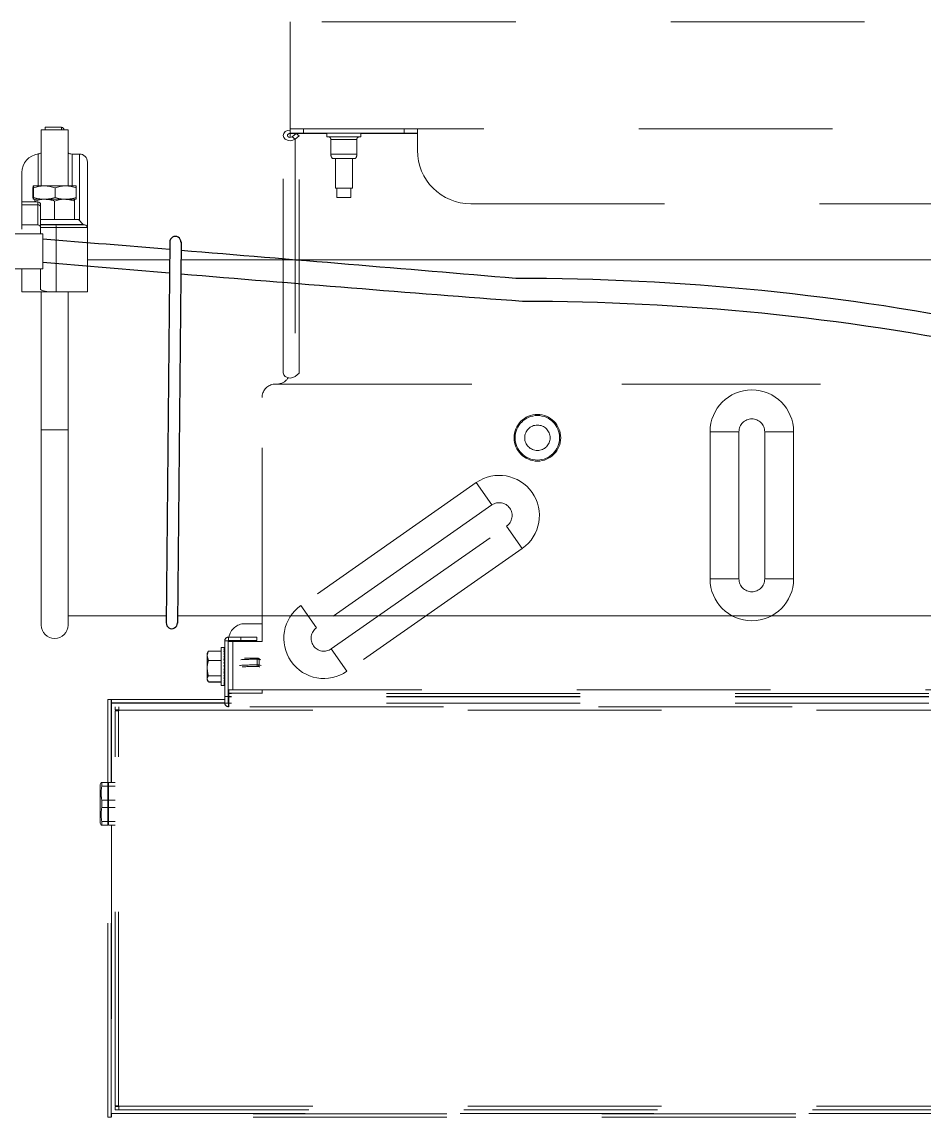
# Model space of a CAD drawing. Header units: feet. Extents: x 0.3 to 98.5, y -18.6 to 31.5.
# Drawn here: x 58.794 to 59.376, y -5.696 to -4.99 of the extents above; entities that cross this region are included whole.
import ezdxf

# ---------------------------------------------------------------- set-up
doc = ezdxf.new("R2010")
doc.units = ezdxf.units.FT
doc.header["$MEASUREMENT"] = 0
doc.linetypes.add('DASHED2', pattern=[0.375, 0.25, -0.125])
for name, color, linetype in [('E-DETL', 1, 'Continuous'), ('S-STEL-ANGL', 3, 'Continuous'), ('S-TRACKER TABLE', 252, 'Continuous'), ('STRINGS', 30, 'Continuous')]:
    doc.layers.add(name, color=color, linetype=linetype)

msp = doc.modelspace()

# ---------------------------------------------------------------- linework, layer by layer
at = {"layer": 'E-DETL', "color": 10, "linetype": 'Continuous', "lineweight": 0}
msp.add_lwpolyline([(58.75793, -5.12659), (58.80755, -5.12659), (58.80755, -5.14927), (58.75793, -5.14927)], close=True, dxfattribs=at)
at = {"layer": 'S-STEL-ANGL', "flags": 128}
for points in [[(58.88934, -5.13179), (58.88707, -5.37762)], [(58.89662, -5.13186), (58.89435, -5.37768)]]:
    msp.add_lwpolyline(points, dxfattribs=at)
at = {"layer": 'S-STEL-ANGL'}
for centre, start, end in [((58.89298, -5.13194), 357.76861, 181.17011), ((58.89071, -5.37754), 177.76861, 1.17011)]:
    msp.add_arc(centre, 0.00364, start, end, dxfattribs=at)
at = {"layer": 'S-TRACKER TABLE', "linetype": 'DASHED2', "lineweight": 15, "ltscale": 0.5}
for p, q in [((58.9671, -4.98997), (58.9671, -5.05901)), ((59.56259, -4.98997), (58.9671, -4.98997)), ((58.96705, -5.05901), (59.56281, -5.05901)), ((58.96705, -5.06447), (58.96705, -5.05901)), ((58.96705, -5.06177), (59.04917, -5.06177)), ((58.99082, -5.06182), (58.96705, -5.06182)), ((58.97097, -5.06201), (58.96827, -5.06408)), ((58.97097, -5.06201), (58.97292, -5.06351)), ((58.97568, -5.06177), (58.97568, -5.05901)), ((59.04917, -5.06182), (59.01259, -5.06182)), ((59.04054, -5.05901), (59.04054, -5.06177)), ((59.04917, -5.05901), (59.04917, -5.07275)), ((58.96256, -5.21616), (58.96256, -5.06314)), ((58.96827, -5.06408), (58.97022, -5.06558)), ((58.97292, -5.06351), (58.97022, -5.06558)), ((58.97022, -5.06558), (58.97022, -5.21859)), ((58.97292, -5.21652), (58.97292, -5.06351)), ((59.01258, -5.06401), (58.99083, -5.06401)), ((58.99332, -5.07535), (58.99332, -5.06574)), ((59.01009, -5.06574), (58.99332, -5.06574)), ((59.01009, -5.06574), (59.01009, -5.07535)), ((59.01009, -5.07535), (58.99332, -5.07535)), ((59.00914, -5.07803), (58.99427, -5.07803)), ((58.99622, -5.0971), (58.99622, -5.07803)), ((59.00719, -5.07803), (59.00719, -5.0971)), ((58.99622, -5.0971), (59.00719, -5.0971)), ((58.99722, -5.10313), (58.99722, -5.0971)), ((59.00619, -5.0971), (59.00619, -5.10313)), ((58.99722, -5.10313), (59.00619, -5.10313)), ((59.08369, -5.10727), (59.44617, -5.10727)), ((58.97022, -5.21859), (58.97292, -5.21652)), ((58.95605, -5.2236), (59.57381, -5.2236)), ((58.95755, -5.22347), (58.95842, -5.22347)), ((58.9592, -5.22343), (59.5705, -5.22343)), ((58.94892, -5.3895), (58.94892, -5.2321)), ((59.25664, -5.25417), (59.23799, -5.25417)), ((59.23799, -5.34911), (59.23799, -5.25417)), ((59.25664, -5.34911), (59.25664, -5.25417)), ((59.29187, -5.25417), (59.27322, -5.25417)), ((59.27322, -5.25417), (59.27322, -5.34911)), ((59.29187, -5.25417), (59.29187, -5.34911)), ((59.08712, -5.28702), (58.97401, -5.36623)), ((59.09722, -5.30144), (59.08712, -5.28702)), ((59.09722, -5.30144), (58.98411, -5.38064)), ((58.99361, -5.39422), (59.10673, -5.31502)), ((59.11682, -5.32944), (59.10673, -5.31502)), ((59.11682, -5.32944), (59.00371, -5.40864)), ((59.25664, -5.34911), (59.23799, -5.34911)), ((59.29187, -5.34911), (59.27322, -5.34911)), ((58.98411, -5.38064), (58.97401, -5.36623)), ((58.93779, -5.378), (58.94892, -5.378)), ((58.92722, -5.38873), (58.92722, -5.38663)), ((58.94561, -5.38663), (58.92722, -5.38663)), ((58.93525, -5.38663), (58.93525, -5.38873)), ((58.94561, -5.38873), (58.94561, -5.38663)), ((58.92262, -5.39339), (58.92474, -5.39339)), ((58.92262, -5.4179), (58.92262, -5.39339)), ((58.92482, -5.39346), (58.92433, -5.39346)), ((58.92482, -5.39388), (58.92433, -5.39388)), ((58.92482, -5.39465), (58.92433, -5.39465)), ((58.92482, -5.3934), (58.92459, -5.3934)), ((58.92482, -5.39342), (58.9247, -5.39342)), ((58.92477, -5.39565), (58.92482, -5.39465)), ((58.92479, -5.3946), (58.92482, -5.39388)), ((58.92482, -5.39346), (58.9248, -5.39386)), ((58.92482, -5.39425), (58.9248, -5.39425)), ((58.92482, -5.39443), (58.9248, -5.39443)), ((58.92481, -5.39364), (58.92482, -5.39352)), ((58.92482, -5.39364), (58.92481, -5.39364)), ((58.92481, -5.39375), (58.92482, -5.39364)), ((58.92482, -5.39375), (58.92481, -5.39375)), ((58.92481, -5.39387), (58.92482, -5.39375)), ((58.92482, -5.39402), (58.92481, -5.39402)), ((58.92481, -5.39424), (58.92482, -5.39402)), ((58.92481, -5.39443), (58.92482, -5.39425)), ((58.92481, -5.39464), (58.92482, -5.39443)), ((58.92482, -5.3934), (58.92482, -5.39342)), ((58.92482, -5.39346), (58.92482, -5.39342)), ((58.92482, -5.39352), (58.92482, -5.39352)), ((58.927, -5.38895), (58.9249, -5.38895)), ((58.9249, -5.42918), (58.9249, -5.38895)), ((58.927, -5.42918), (58.927, -5.38895)), ((58.927, -5.3895), (58.94892, -5.3895)), ((58.92722, -5.38873), (58.94561, -5.38873)), ((58.92743, -5.3895), (58.92743, -5.38873)), ((58.92998, -5.42056), (58.92998, -5.3895)), ((59.00371, -5.40864), (58.99361, -5.39422)), ((58.9135, -5.39702), (58.914, -5.39616)), ((58.9135, -5.39702), (58.9135, -5.41428)), ((58.91428, -5.40163), (58.9135, -5.39869)), ((58.91428, -5.39574), (58.91409, -5.39621)), ((58.92262, -5.39569), (58.91428, -5.39569)), ((58.92262, -5.39574), (58.91428, -5.39574)), ((58.92262, -5.40163), (58.91428, -5.40163)), ((58.92482, -5.39576), (58.92433, -5.39576)), ((58.92482, -5.39717), (58.92433, -5.39717)), ((58.92482, -5.39883), (58.92433, -5.39883)), ((58.92482, -5.40071), (58.92433, -5.40071)), ((58.92468, -5.40213), (58.92482, -5.40071)), ((58.92471, -5.40029), (58.92482, -5.39883)), ((58.92482, -5.40023), (58.92472, -5.40023)), ((58.92474, -5.39855), (58.92482, -5.39717)), ((58.9249, -5.4004), (58.92474, -5.4004)), ((58.92474, -5.40147), (58.9249, -5.40147)), ((58.92482, -5.39841), (58.92475, -5.39841)), ((58.92482, -5.39982), (58.92475, -5.39982)), ((58.92475, -5.40042), (58.9249, -5.40042)), ((58.9249, -5.40141), (58.92475, -5.40141)), ((58.92476, -5.39698), (58.92482, -5.39576)), ((58.92482, -5.3968), (58.92477, -5.3968)), ((58.92482, -5.39803), (58.92477, -5.39803)), ((58.92477, -5.4005), (58.9249, -5.4005)), ((58.92482, -5.39546), (58.92478, -5.39546)), ((58.92482, -5.39648), (58.92478, -5.39648)), ((58.92478, -5.39968), (58.92482, -5.39923)), ((58.92478, -5.40023), (58.92482, -5.39982)), ((58.92482, -5.39521), (58.92479, -5.39521)), ((58.92479, -5.39794), (58.92482, -5.39751)), ((58.92479, -5.39841), (58.92482, -5.39803)), ((58.92482, -5.39923), (58.92479, -5.39923)), ((58.9249, -5.4006), (58.92479, -5.4006)), ((58.92479, -5.401), (58.9249, -5.401)), ((58.9248, -5.39518), (58.92482, -5.39487)), ((58.92482, -5.39605), (58.9248, -5.39605)), ((58.9248, -5.39643), (58.92482, -5.39605)), ((58.9248, -5.3968), (58.92482, -5.39648)), ((58.9248, -5.39711), (58.92482, -5.3968)), ((58.92482, -5.39751), (58.9248, -5.39751)), ((58.9248, -5.39875), (58.92482, -5.39841)), ((58.9248, -5.4004), (58.92482, -5.40023)), ((58.9248, -5.40039), (58.9249, -5.40039)), ((58.9249, -5.40093), (58.9248, -5.40093)), ((58.92482, -5.39487), (58.92481, -5.39487)), ((58.92481, -5.39546), (58.92482, -5.39521)), ((58.92481, -5.39573), (58.92482, -5.39546)), ((58.92481, -5.40068), (58.9249, -5.40068)), ((58.94573, -5.40554), (58.94573, -5.4001)), ((58.9464, -5.40014), (58.94727, -5.40032)), ((58.94699, -5.40098), (58.94699, -5.40461)), ((58.92482, -5.40273), (58.92433, -5.40273)), ((58.92482, -5.40484), (58.92433, -5.40484)), ((58.92482, -5.40698), (58.92433, -5.40698)), ((58.92443, -5.40531), (58.9249, -5.40531)), ((58.92454, -5.40712), (58.92451, -5.40698)), ((58.92454, -5.4053), (58.92482, -5.40484)), ((58.9249, -5.4053), (58.92454, -5.4053)), ((58.92454, -5.40712), (58.92482, -5.40907)), ((58.9249, -5.40712), (58.92454, -5.40712)), ((58.92461, -5.40395), (58.92482, -5.40273)), ((58.9249, -5.40622), (58.92464, -5.40622)), ((58.9249, -5.40797), (58.92466, -5.40797)), ((58.92468, -5.40206), (58.9249, -5.40206)), ((58.9249, -5.40353), (58.92468, -5.40353)), ((58.92468, -5.40356), (58.9249, -5.40356)), ((58.9249, -5.40201), (58.92469, -5.40201)), ((58.9249, -5.4044), (58.92472, -5.4044)), ((58.92472, -5.40441), (58.9249, -5.40441)), ((58.9249, -5.40875), (58.92477, -5.40875)), ((58.92481, -5.40277), (58.9249, -5.40277)), ((58.9249, -5.40272), (58.92482, -5.40272)), ((58.91428, -5.41555), (58.9135, -5.41355)), ((58.914, -5.41514), (58.9135, -5.41428)), ((58.91412, -5.41535), (58.914, -5.41514)), ((58.92262, -5.41154), (58.91428, -5.41154)), ((58.92262, -5.41555), (58.91428, -5.41555)), ((58.92262, -5.41561), (58.91428, -5.41561)), ((58.92482, -5.40907), (58.92433, -5.40907)), ((58.92482, -5.41106), (58.92433, -5.41106)), ((58.92482, -5.41289), (58.92433, -5.41289)), ((58.92482, -5.4145), (58.92433, -5.4145)), ((58.92482, -5.41583), (58.92433, -5.41583)), ((58.92464, -5.40907), (58.92482, -5.41106)), ((58.9249, -5.40944), (58.92467, -5.40944)), ((58.92469, -5.41106), (58.92482, -5.41289)), ((58.9249, -5.41002), (58.92472, -5.41002)), ((58.92472, -5.41106), (58.92482, -5.41246)), ((58.92473, -5.41289), (58.92482, -5.4145)), ((58.92474, -5.41106), (58.92482, -5.41207)), ((58.92475, -5.41289), (58.92482, -5.41413)), ((58.92475, -5.4145), (58.92482, -5.41583)), ((58.9249, -5.41046), (58.92476, -5.41046)), ((58.92476, -5.41289), (58.92482, -5.41378)), ((58.92477, -5.4145), (58.92482, -5.41553)), ((58.92477, -5.41583), (58.92482, -5.41686)), ((58.92478, -5.41106), (58.92482, -5.41148)), ((58.92478, -5.4145), (58.92482, -5.41525)), ((58.92478, -5.41583), (58.92482, -5.41664)), ((58.9249, -5.41075), (58.92479, -5.41075)), ((58.92482, -5.41207), (58.92479, -5.41207)), ((58.92479, -5.41289), (58.92482, -5.41326)), ((58.92479, -5.41583), (58.92482, -5.41643)), ((58.9249, -5.41089), (58.9248, -5.41089)), ((58.9249, -5.4109), (58.9248, -5.4109)), ((58.92482, -5.41378), (58.9248, -5.41378)), ((58.9248, -5.4145), (58.92482, -5.41481)), ((58.92482, -5.41525), (58.9248, -5.41525)), ((58.92481, -5.41583), (58.92482, -5.41609)), ((58.92474, -5.4179), (58.92262, -5.4179)), ((58.92482, -5.41686), (58.92433, -5.41686)), ((58.92482, -5.41755), (58.92433, -5.41755)), ((58.92482, -5.41788), (58.92433, -5.41788)), ((58.92479, -5.41686), (58.92482, -5.41755)), ((58.9248, -5.41686), (58.92482, -5.41728)), ((58.9248, -5.41686), (58.92482, -5.41741)), ((58.92482, -5.41643), (58.92481, -5.41643)), ((58.92481, -5.41686), (58.92482, -5.41704)), ((58.92482, -5.41728), (58.92481, -5.41728)), ((58.92481, -5.41755), (58.92482, -5.41777)), ((58.92481, -5.41755), (58.92482, -5.41765)), ((58.92481, -5.41755), (58.92482, -5.41788)), ((58.92481, -5.41755), (58.92482, -5.41783)), ((58.92482, -5.41777), (58.92482, -5.41777)), ((58.92482, -5.41788), (58.92482, -5.4179)), ((58.927, -5.42056), (59.60286, -5.42056)), ((58.92743, -5.42056), (58.92743, -5.43151)), ((58.92743, -5.42266), (58.94892, -5.42266)), ((59.60416, -5.42288), (58.92743, -5.42288)), ((58.94892, -5.42056), (58.94892, -5.42288)), ((58.84937, -5.48039), (58.84937, -5.42681)), ((58.84937, -5.42681), (58.85148, -5.42681)), ((58.85148, -5.48039), (58.85148, -5.42681)), ((58.85178, -5.42918), (58.85148, -5.42918)), ((58.8517, -5.42918), (58.8517, -5.48039)), ((58.85178, -5.42681), (58.9249, -5.42681)), ((58.85178, -5.42681), (58.85178, -5.42918)), ((58.85178, -5.42892), (58.9249, -5.42892)), ((58.9249, -5.42914), (58.85178, -5.42914)), ((58.9249, -5.42498), (58.927, -5.42498)), ((58.927, -5.42918), (58.9249, -5.42918)), ((58.927, -5.42681), (58.92743, -5.42681)), ((58.927, -5.42892), (58.92743, -5.42892)), ((58.92743, -5.42914), (58.927, -5.42914)), ((58.92722, -5.4294), (58.92722, -5.43151)), ((58.92722, -5.4294), (58.92743, -5.4294)), ((59.60416, -5.42498), (58.92743, -5.42498)), ((59.60416, -5.4252), (58.92743, -5.4252)), ((59.60416, -5.42918), (58.92743, -5.42918)), ((58.85406, -5.43151), (58.85406, -5.43361)), ((59.74094, -5.43151), (58.85406, -5.43151)), ((58.85406, -5.43361), (58.85661, -5.43361)), ((58.85406, -5.43405), (58.85661, -5.43405)), ((58.85406, -5.68885), (58.85406, -5.43405)), ((58.85639, -5.68885), (58.85639, -5.43405)), ((58.85661, -5.43405), (58.85661, -5.43151)), ((58.85661, -5.43383), (59.73839, -5.43383)), ((58.84448, -5.4816), (58.84505, -5.48039)), ((58.84448, -5.50663), (58.84448, -5.4816)), ((58.84549, -5.48275), (58.84549, -5.48039)), ((58.84939, -5.48039), (58.84549, -5.48039)), ((58.84549, -5.48275), (58.84939, -5.48275)), ((58.84939, -5.50783), (58.84939, -5.48039)), ((58.84939, -5.48382), (58.84982, -5.48382)), ((58.85406, -5.48039), (58.84982, -5.48039)), ((58.84982, -5.50783), (58.84982, -5.48039)), ((58.84982, -5.48275), (58.85406, -5.48275)), ((58.84549, -5.49648), (58.84549, -5.49175)), ((58.84939, -5.49175), (58.84549, -5.49175)), ((58.85406, -5.49175), (58.84982, -5.49175)), ((58.84549, -5.49648), (58.84939, -5.49648)), ((58.84982, -5.49648), (58.85406, -5.49648)), ((58.84505, -5.50783), (58.84448, -5.50663)), ((58.84549, -5.50783), (58.84549, -5.50547)), ((58.84939, -5.50547), (58.84549, -5.50547)), ((58.84982, -5.5044), (58.84939, -5.5044)), ((58.85406, -5.50547), (58.84982, -5.50547)), ((58.84549, -5.50783), (58.84939, -5.50783)), ((58.84937, -5.69609), (58.84937, -5.50783)), ((58.84982, -5.50783), (58.85406, -5.50783)), ((58.85148, -5.69609), (58.85148, -5.50783)), ((58.8517, -5.50783), (58.8517, -5.69373)), ((58.85661, -5.68885), (58.85406, -5.68885)), ((58.85406, -5.6893), (58.85406, -5.6914)), ((58.85406, -5.6893), (58.85661, -5.6893)), ((58.85661, -5.6914), (58.85661, -5.68885)), ((58.85661, -5.68908), (59.73839, -5.68908)), ((58.84937, -5.69609), (58.85148, -5.69609)), ((58.85148, -5.69373), (58.85178, -5.69373)), ((58.85178, -5.69609), (58.85178, -5.69373)), ((58.85178, -5.69377), (59.74322, -5.69377)), ((59.74322, -5.69399), (58.85178, -5.69399)), ((59.74322, -5.69609), (58.85178, -5.69609)), ((58.85406, -5.6914), (59.74094, -5.6914))]:
    msp.add_line(p, q, dxfattribs=at)
at = {"layer": 'S-TRACKER TABLE', "linetype": 'Continuous', "lineweight": 15}
for p, q in [((58.80647, -5.05961), (58.80647, -5.09569)), ((58.82373, -5.05961), (58.80647, -5.05961)), ((58.81942, -5.05789), (58.80906, -5.05789)), ((58.80906, -5.05961), (58.80906, -5.05789)), ((58.81942, -5.05961), (58.81942, -5.05789)), ((58.82373, -5.09569), (58.82373, -5.05961)), ((58.80453, -5.07511), (58.80453, -5.09569)), ((58.83107, -5.07515), (58.82632, -5.07515)), ((58.82632, -5.07515), (58.82632, -5.09569)), ((58.83107, -5.11804), (58.83107, -5.07515)), ((58.83624, -5.16404), (58.83624, -5.08033)), ((58.79396, -5.12365), (58.79396, -5.08709)), ((58.80112, -5.10308), (58.80112, -5.09692)), ((58.80129, -5.09569), (58.80129, -5.09569)), ((58.8013, -5.09569), (58.82891, -5.09569)), ((58.80147, -5.10308), (58.80147, -5.09692)), ((58.81545, -5.10308), (58.81545, -5.09692)), ((58.82891, -5.09569), (58.82891, -5.09569)), ((58.82908, -5.10308), (58.82908, -5.09692)), ((58.80129, -5.10432), (58.80129, -5.10432)), ((58.8013, -5.10432), (58.82891, -5.10432)), ((58.82891, -5.10432), (58.82891, -5.10432)), ((58.80431, -5.10605), (58.79396, -5.10605)), ((58.80431, -5.10794), (58.79396, -5.10794)), ((58.80239, -5.10605), (58.80239, -5.10545)), ((58.80431, -5.12089), (58.80431, -5.10605)), ((58.80604, -5.12659), (58.80604, -5.10778)), ((58.8151, -5.11744), (58.8151, -5.10545)), ((58.82781, -5.11744), (58.82781, -5.10545)), ((58.83046, -5.11744), (58.80604, -5.11744)), ((58.83357, -5.12054), (58.83046, -5.11744)), ((58.79396, -5.12089), (58.80431, -5.12089)), ((58.83357, -5.12054), (58.80604, -5.12054)), ((58.80604, -5.12085), (58.80639, -5.12084)), ((58.80604, -5.12089), (58.83452, -5.12089)), ((58.83624, -5.12261), (58.80604, -5.12261)), ((58.80639, -5.12089), (58.80639, -5.12054)), ((58.80639, -5.12089), (58.80974, -5.12082)), ((58.80974, -5.12089), (58.80974, -5.12054)), ((58.80974, -5.12089), (58.81184, -5.12082)), ((58.81329, -5.12089), (58.81329, -5.12054)), ((58.81691, -5.12054), (58.81329, -5.12089)), ((58.81597, -5.12261), (58.81597, -5.16402)), ((58.8162, -5.12082), (58.8162, -5.12061)), ((58.81691, -5.12089), (58.8162, -5.12082)), ((58.81691, -5.12089), (58.81691, -5.12054)), ((58.81836, -5.12082), (58.81836, -5.12075)), ((58.82046, -5.12089), (58.81836, -5.12082)), ((58.82046, -5.12089), (58.82046, -5.12054)), ((58.82381, -5.12089), (58.82102, -5.12083)), ((58.82381, -5.12089), (58.82381, -5.12054)), ((58.82682, -5.12089), (58.82417, -5.12085)), ((58.82633, -5.12089), (58.82633, -5.12088)), ((58.82682, -5.12089), (58.82682, -5.12054)), ((58.82938, -5.12089), (58.82704, -5.12086)), ((58.82938, -5.12089), (58.82938, -5.12054)), ((58.83139, -5.12089), (58.82951, -5.12087)), ((58.83139, -5.12089), (58.83139, -5.12054)), ((58.83277, -5.12089), (58.83145, -5.12088)), ((58.83277, -5.12089), (58.83277, -5.12054)), ((58.83348, -5.12089), (58.83279, -5.12088)), ((58.83348, -5.12089), (58.83348, -5.12054)), ((58.83357, -5.12072), (58.83357, -5.12054)), ((58.88924, -5.14334), (58.83624, -5.14334)), ((59.45483, -5.14334), (58.89652, -5.14334)), ((58.79396, -5.16404), (58.79396, -5.14927)), ((58.80604, -5.14927), (58.80604, -5.16258)), ((58.79396, -5.16395), (58.81284, -5.16395)), ((58.83624, -5.16404), (58.79396, -5.16404)), ((58.80647, -5.16404), (58.80647, -5.37893)), ((58.81284, -5.16395), (58.81597, -5.16402)), ((58.81597, -5.16402), (58.82013, -5.16404)), ((58.82373, -5.37893), (58.82373, -5.16404)), ((58.82373, -5.25293), (58.80647, -5.25293)), ((58.82373, -5.3729), (58.88711, -5.3729)), ((58.89439, -5.3729), (59.45483, -5.3729))]:
    msp.add_line(p, q, dxfattribs=at)
at = {"layer": 'S-TRACKER TABLE', "linetype": 'DASHED2', "lineweight": 15, "ltscale": 0.5, "flags": 128}
for points in [[(58.97022, -5.06558), (58.96876, -5.06632), (58.96705, -5.06658), (58.96533, -5.06632), (58.96387, -5.06558), (58.9629, -5.06446), (58.96256, -5.06314), (58.9629, -5.06183), (58.96387, -5.06071), (58.96533, -5.05997), (58.96705, -5.05971)], [(58.96827, -5.06408), (58.96764, -5.06439), (58.9669, -5.06446), (58.96618, -5.06429), (58.96563, -5.0639), (58.96535, -5.06337), (58.96538, -5.0628), (58.96572, -5.06229), (58.96632, -5.06195), (58.96705, -5.06182)], [(58.96256, -5.21616), (58.9629, -5.21747), (58.96387, -5.21859), (58.96533, -5.21933), (58.96705, -5.2196), (58.96876, -5.21933), (58.97022, -5.21859)], [(58.94812, -5.40121), (58.94779, -5.40114), (58.94699, -5.40098)], [(58.94738, -5.40581), (58.947, -5.40572), (58.94624, -5.40557)], [(58.94699, -5.40461), (58.94779, -5.40476), (58.94835, -5.40489)]]:
    msp.add_lwpolyline(points, dxfattribs=at)
at = {"layer": 'S-TRACKER TABLE', "linetype": 'DASHED2', "lineweight": 15, "ltscale": 0.5}
for radius in [0.01504, 0.01435, 0.0082]:
    msp.add_circle((59.12659, -5.25812), radius, dxfattribs=at)
at = {"layer": 'S-TRACKER TABLE', "linetype": 'Continuous', "lineweight": 15}
for centre, radius, start, end in [((58.81942, -5.05961), 0.00173, 0, 90), ((58.80604, -5.08709), 0.01208, 97.18076, 180), ((58.80388, -5.06997), 0.00518, 277.18076, 300), ((58.82632, -5.06997), 0.00518, 240, 270), ((58.83107, -5.08033), 0.00518, 0, 90), ((58.80431, -5.10778), 0.00173, 0, 90), ((58.80448, -5.1095), 0.00157, 7.88226, 96.1474), ((58.80542, -5.12218), 0.01056, 357.6625, 7.04409), ((58.83452, -5.12261), 0.00173, 0, 90), ((58.8151, -5.37893), 0.00863, 180, 0)]:
    msp.add_arc(centre, radius, start, end, dxfattribs=at)
at = {"layer": 'S-TRACKER TABLE', "linetype": 'DASHED2', "lineweight": 15, "ltscale": 0.5}
for centre, radius, start, end in [((58.9948, -5.06289), 0.00413, 164.22069, 195.77931), ((59.00861, -5.06289), 0.00413, 344.22069, 15.77931), ((58.99159, -5.06574), 0.00173, 0, 90), ((59.01182, -5.06574), 0.00173, 90, 180), ((59.08369, -5.07275), 0.03452, 180, 270), ((58.95755, -5.2321), 0.00863, 100.04362, 180), ((58.95842, -5.21484), 0.00863, 275.21086, 327.74981), ((59.26493, -5.25417), 0.02694, 0, 180), ((59.26493, -5.25417), 0.00829, 0, 180), ((59.10197, -5.30823), 0.02589, 305, 125), ((59.10197, -5.30823), 0.00829, 305, 125), ((59.26493, -5.34911), 0.02694, 180, 0), ((59.26493, -5.34911), 0.00829, 180, 0), ((58.98886, -5.38743), 0.02589, 125, 305), ((58.93779, -5.38835), 0.01036, 90, 170.40593), ((58.98886, -5.38743), 0.00829, 125, 305), ((58.92722, -5.38895), 0.00232, 90, 180), ((58.92722, -5.38895), 0.000219, 90, 180), ((58.94548, -5.56992), 0.16903, 89.91438, 93.48352), ((58.94561, -5.56923), 0.16913, 89.96017, 92.69125), ((58.94585, -5.40882), 0.00792, 81.69874, 90.85209), ((58.94629, -5.40076), 0.000624, 60.85682, 94.75105), ((58.94614, -5.40094), 0.000853, 357.1488, 58.10504), ((58.94544, -5.57137), 0.16684, 89.90131, 93.8038), ((58.94551, -5.56908), 0.16354, 89.92188, 93.28931), ((58.94585, -5.41245), 0.00792, 81.69874, 90.85209), ((58.94578, -5.40871), 0.00317, 81.69874, 90.85209), ((58.94607, -5.40466), 0.000928, 280.48641, 3.50416), ((58.92722, -5.42918), 0.00232, 180, 270), ((58.92722, -5.42918), 0.000219, 180, 270)]:
    msp.add_arc(centre, radius, start, end, dxfattribs=at)
at = {"layer": 'S-TRACKER TABLE', "linetype": 'Continuous', "lineweight": 15}
for centre, major_axis, ratio, start_param, end_param in [((58.80431, -5.1231), (0, -0.00221), 0.780869, 1.570796, 3.141593), ((58.8151, -5.12072), (0.01847, 0.00147), 0.052641, 2.057485, 2.079452), ((58.8151, -5.12072), (0.01847, 0.00163), 0.036207, 1.862127, 2.058476), ((58.8151, -5.12072), (0.01847, 0.00173), 0.01844, 1.667246, 1.863596), ((58.8151, -5.12072), (0.01123, 0.00105), 0.01844, 1.73103, 1.863596), ((58.8151, -5.12072), (0.01847, 0.00173), 0.01844, 4.808839, 5.005188), ((58.8151, -5.12072), (0.01847, 0.00163), 0.036207, 5.00372, 5.200069), ((58.8151, -5.12072), (0.01847, 0.00147), 0.052641, 5.199078, 5.395427), ((58.8151, -5.12072), (0.01847, 0.00125), 0.067115, 5.395067, 5.591416), ((58.8151, -5.12072), (0.01847, 0.00098), 0.079056, 5.591748, 5.788097), ((58.8151, -5.12072), (0.01847, 0.00068), 0.087973, 5.789076, 5.985426), ((58.8151, -5.12072), (0.01847, 0.00035), 0.093484, 5.986907, 6.183256), ((58.8151, -5.12072), (0.01847, 0), 0.095349, 6.185011, 6.283185), ((58.81639, -5.16258), (0.01036, 0), 0.141454, 3.141593, 4.362356)]:
    msp.add_ellipse(centre, major_axis=major_axis, ratio=ratio, start_param=start_param, end_param=end_param, dxfattribs=at)
at = {"layer": 'S-TRACKER TABLE', "linetype": 'DASHED2', "lineweight": 15, "ltscale": 0.5, "extrusion": (0, 0, -1)}
for major_axis, ratio, start_param, end_param in [((-0.00032, 0.01225), 0.229358, 0.114613, 0.289146), ((-0.00083, 0.01225), 0.220714, 0.298055, 0.472587), ((-0.00131, 0.01225), 0.204887, 0.479445, 0.653978), ((0.0002, 0.01225), 0.23031, 6.279483, 6.388041), ((0.00044, 0.01225), 0.22811, 6.275058, 6.302781), ((-0.00173, 0.01225), 0.182734, 0.657957, 0.83249), ((-0.00209, 0.01225), 0.155311, 0.83323, 1.007763), ((-0.00239, 0.01225), 0.123735, 1.005344, 1.179877), ((-0.00261, 0.01225), 0.089083, 1.17473, 1.349263), ((-0.00226, 0.01225), 0.138805, 1.073339, 1.100535), ((-0.00276, 0.01225), 0.052352, 1.34206, 1.516593), ((-0.00282, 0.01225), 0.014453, 1.508151, 1.682684), ((-0.00281, 0.01225), 0.023761, 4.434755, 4.609288), ((-0.00273, 0.01225), 0.061455, 4.268442, 4.442975), ((-0.00256, 0.01225), 0.097766, 4.100683, 4.275215), ((-0.00232, 0.01225), 0.131762, 3.930685, 4.105218), ((-0.00201, 0.01225), 0.162427, 3.757828, 3.932361), ((-0.00163, 0.01225), 0.188667, 3.581757, 3.75629), ((-0.00265, 0.01225), 0.081178, 4.178613, 4.205444), ((-0.00119, 0.01225), 0.209369, 3.402491, 3.577024), ((-0.00071, 0.01225), 0.223512, 3.220507, 3.39504), ((-0.0002, 0.01225), 0.23031, 3.079319, 3.21127), ((-0.00044, 0.01225), 0.22811, 3.121997, 3.190219)]:
    msp.add_ellipse((58.92433, -5.40565), major_axis=major_axis, ratio=ratio, start_param=start_param, end_param=end_param, dxfattribs=at)
at = {"layer": 'S-TRACKER TABLE', "linetype": 'DASHED2', "lineweight": 15, "ltscale": 0.5}
for points, knots in [([(58.99427, -5.07803), (58.99397, -5.07758), (58.99341, -5.07676), (58.99335, -5.07578), (58.99332, -5.07535)], [0, 0, 0, 0, 0.553144, 1, 1, 1, 1]), ([(59.01009, -5.07535), (59.01005, -5.0759), (59.00996, -5.07688), (59.00939, -5.07768), (59.00914, -5.07803)], [0, 0, 0, 0, 0.563081, 1, 1, 1, 1]), ([(58.95605, -5.2236), (58.95619, -5.22357), (58.95669, -5.22349), (58.95719, -5.22348), (58.95755, -5.22347)], [0, 0, 0, 0, 0.289982, 1, 1, 1, 1]), ([(58.95842, -5.22347), (58.95856, -5.22346), (58.95882, -5.22346), (58.95908, -5.22344), (58.9592, -5.22343)], [0, 0, 0, 0, 0.558217, 1, 1, 1, 1]), ([(58.9135, -5.39869), (58.91351, -5.39862), (58.91352, -5.39762), (58.91391, -5.39665), (58.91428, -5.39574)], [0, 0, 0, 0, 0.070201, 1, 1, 1, 1]), ([(58.9135, -5.40658), (58.91351, -5.40618), (58.91355, -5.4045), (58.91396, -5.40287), (58.91428, -5.40163)], [0, 0, 0, 0, 0.24226, 1, 1, 1, 1]), ([(58.94573, -5.40014), (58.94581, -5.40014), (58.94598, -5.40015), (58.94622, -5.40016), (58.94643, -5.40018), (58.94654, -5.4002), (58.94659, -5.40021)], [0, 0, 0, 0, 0.24677, 0.495701, 0.746781, 1, 1, 1, 1]), ([(58.91428, -5.41154), (58.91417, -5.41117), (58.91372, -5.40956), (58.9136, -5.40788), (58.9135, -5.40658)], [0, 0, 0, 0, 0.224231, 1, 1, 1, 1]), ([(58.9135, -5.41355), (58.91351, -5.4135), (58.91352, -5.41282), (58.91391, -5.41215), (58.91428, -5.41154)], [0, 0, 0, 0, 0.070201, 1, 1, 1, 1]), ([(58.84549, -5.48039), (58.84521, -5.48039), (58.84492, -5.48039), (58.84506, -5.48039), (58.84507, -5.48039)], [0, 0, 0, 0, 0.953939, 1, 1, 1, 1]), ([(58.84549, -5.49175), (58.84527, -5.49027), (58.84483, -5.48727), (58.84527, -5.48427), (58.84549, -5.48275)], [0, 0, 0, 0, 0.493017, 1, 1, 1, 1]), ([(58.84549, -5.50547), (58.84527, -5.50399), (58.84483, -5.50099), (58.84527, -5.498), (58.84549, -5.49648)], [0, 0, 0, 0, 0.493017, 1, 1, 1, 1]), ([(58.84506, -5.50783), (58.84505, -5.50783), (58.84492, -5.50783), (58.84521, -5.50783), (58.84549, -5.50783)], [0, 0, 0, 0, 0.020667, 1, 1, 1, 1])]:
    msp.add_open_spline(points, degree=3, knots=knots, dxfattribs=at)
at = {"layer": 'S-TRACKER TABLE', "linetype": 'Continuous', "lineweight": 15}
for points, knots in [([(58.80112, -5.09692), (58.80113, -5.09673), (58.80119, -5.09601), (58.80125, -5.09583), (58.8013, -5.09569)], [0, 0, 0, 0, 0.257551, 1, 1, 1, 1]), ([(58.8013, -5.09569), (58.80131, -5.09571), (58.80137, -5.09577), (58.80143, -5.09644), (58.80147, -5.09692)], [0, 0, 0, 0, 0.268634, 1, 1, 1, 1]), ([(58.80846, -5.09569), (58.80829, -5.09569), (58.80704, -5.0957), (58.80467, -5.09597), (58.80254, -5.0966), (58.80147, -5.09692)], [0, 0, 0, 0, 0.070086, 0.530782, 1, 1, 1, 1]), ([(58.81545, -5.09692), (58.81431, -5.09658), (58.81202, -5.09588), (58.80965, -5.09575), (58.80846, -5.09569)], [0, 0, 0, 0, 0.495458, 1, 1, 1, 1]), ([(58.82226, -5.09569), (58.8221, -5.09569), (58.82088, -5.0957), (58.81857, -5.09597), (58.8165, -5.0966), (58.81545, -5.09692)], [0, 0, 0, 0, 0.070086, 0.530782, 1, 1, 1, 1]), ([(58.82908, -5.09692), (58.82797, -5.09658), (58.82574, -5.09588), (58.82343, -5.09575), (58.82226, -5.09569)], [0, 0, 0, 0, 0.495458, 1, 1, 1, 1]), ([(58.82891, -5.09569), (58.82892, -5.09571), (58.82898, -5.09577), (58.82904, -5.09644), (58.82908, -5.09692)], [0, 0, 0, 0, 0.268634, 1, 1, 1, 1]), ([(58.80112, -5.10308), (58.80113, -5.10327), (58.80119, -5.10399), (58.80125, -5.10418), (58.8013, -5.10432)], [0, 0, 0, 0, 0.257551, 1, 1, 1, 1]), ([(58.8013, -5.10432), (58.80131, -5.1043), (58.80137, -5.10423), (58.80143, -5.10357), (58.80147, -5.10308)], [0, 0, 0, 0, 0.268634, 1, 1, 1, 1]), ([(58.80846, -5.10432), (58.80829, -5.10432), (58.80704, -5.10431), (58.80467, -5.10404), (58.80254, -5.1034), (58.80147, -5.10308)], [0, 0, 0, 0, 0.070086, 0.530782, 1, 1, 1, 1]), ([(58.80874, -5.10432), (58.80859, -5.10432), (58.80645, -5.10434), (58.80434, -5.10491), (58.80239, -5.10545)], [0, 0, 0, 0, 0.07022, 1, 1, 1, 1]), ([(58.80239, -5.10545), (58.80239, -5.10499), (58.80239, -5.10439), (58.80239, -5.10433), (58.80239, -5.10432)], [0, 0, 0, 0, 0.756834, 1, 1, 1, 1]), ([(58.81545, -5.10308), (58.81431, -5.10343), (58.81202, -5.10413), (58.80965, -5.10425), (58.80846, -5.10432)], [0, 0, 0, 0, 0.495458, 1, 1, 1, 1]), ([(58.8151, -5.10545), (58.81407, -5.10514), (58.81198, -5.1045), (58.80983, -5.10438), (58.80874, -5.10432)], [0, 0, 0, 0, 0.495458, 1, 1, 1, 1]), ([(58.82146, -5.10432), (58.82131, -5.10432), (58.81916, -5.10434), (58.81706, -5.10491), (58.8151, -5.10545)], [0, 0, 0, 0, 0.07022, 1, 1, 1, 1]), ([(58.82226, -5.10432), (58.8221, -5.10432), (58.82088, -5.10431), (58.81857, -5.10404), (58.8165, -5.1034), (58.81545, -5.10308)], [0, 0, 0, 0, 0.070086, 0.530782, 1, 1, 1, 1]), ([(58.82781, -5.10545), (58.82678, -5.10514), (58.8247, -5.1045), (58.82254, -5.10438), (58.82146, -5.10432)], [0, 0, 0, 0, 0.495458, 1, 1, 1, 1]), ([(58.82908, -5.10308), (58.82797, -5.10343), (58.82574, -5.10413), (58.82343, -5.10425), (58.82226, -5.10432)], [0, 0, 0, 0, 0.495458, 1, 1, 1, 1]), ([(58.82781, -5.10432), (58.82781, -5.10433), (58.82781, -5.10439), (58.82781, -5.10499), (58.82781, -5.10545)], [0, 0, 0, 0, 0.243166, 1, 1, 1, 1]), ([(58.82891, -5.10432), (58.82892, -5.1043), (58.82898, -5.10423), (58.82904, -5.10357), (58.82908, -5.10308)], [0, 0, 0, 0, 0.268634, 1, 1, 1, 1])]:
    msp.add_open_spline(points, degree=3, knots=knots, dxfattribs=at)
at = {"layer": 'STRINGS'}
for points in [[(58.8893, -5.13674, 0.00017), (58.80755, -5.13002)], [(59.70079, -5.19863, -0.129168), (59.42847, -5.18699, 0.050305), (59.11263, -5.15537, 0.000448), (58.89657, -5.13734, 0.000448)], [(58.88916, -5.15199, -0.000712), (58.80755, -5.14502)], [(59.7057, -5.21252, -0.130023), (59.42416, -5.20096, 0.050398), (59.11694, -5.17022, -0.001923), (58.89643, -5.1526, -0.001923)]]:
    msp.add_lwpolyline(points, format="xyb", dxfattribs=at)

doc.saveas('drawing.dxf')
